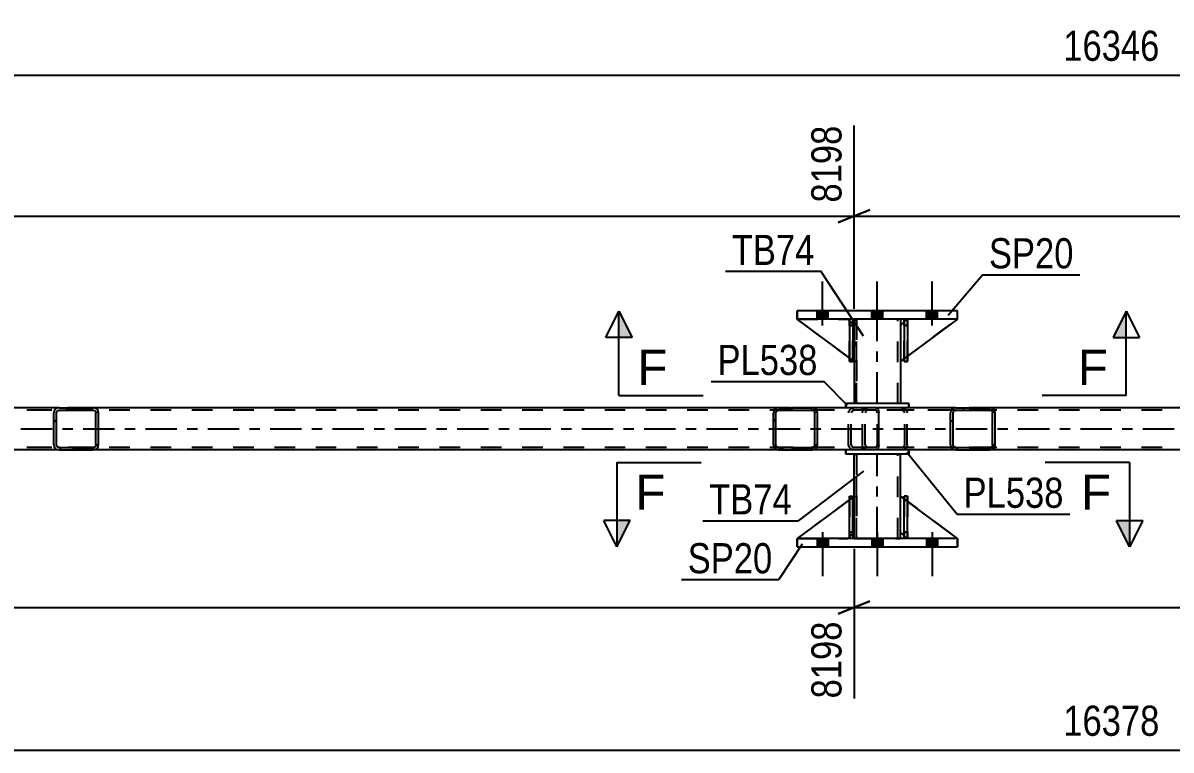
# Model space of a CAD drawing. Header units: millimetres. Extents: x 0 to 841, y 0 to 594.
# Drawn here: x 290.9 to 399.9, y 226.3 to 295.4 of the extents above; entities that cross this region are included whole.
import ezdxf

# ---------------------------------------------------------------- set-up
doc = ezdxf.new("R2010")
doc.units = ezdxf.units.MM
doc.linetypes.add('DXK_LINE_DOT2', pattern=[3.9198, 1.9599, -1.9599])
doc.linetypes.add('DXK_LINE_DOT3', pattern=[5.9187, 2.979, -0.9799, 0.9799, -0.9799])
doc.styles.add('Arial', font='ARIAL.TTF', dxfattribs={"height": 0.2})
doc.styles.add('Arial Narrow', font='ARIALN.TTF', dxfattribs={"height": 0.2})

# ---------------------------------------------------------------- blocks, each defined once
blk = doc.blocks.new('Part-318893565-2726 - 2723')
at = {"color": 7, "linetype": 'DXK_LINE_DOT2'}
for p, q in [((374.88, 250.45), (374.56, 250.45)), ((374.56, 247.05), (374.56, 250.45)), ((374.56, 250.45), (374.56, 246.45)), ((374.88, 250.45), (374.88, 247.05)), ((374.88, 246.45), (374.88, 250.45)), ((374.88, 247.05), (374.56, 247.05)), ((374.56, 246.45), (374.56, 247.05)), ((374.88, 246.45), (374.56, 246.45)), ((374.88, 247.05), (374.88, 246.45)), ((374.88, 246.45), (374.88, 246.45))]:
    blk.add_line(p, q, dxfattribs=at)
blk = doc.blocks.new('Part-318893565-2725 - 2723')
at = {"color": 7, "linetype": 'DXK_LINE_DOT2'}
for p, q in [((369.36, 250.45), (369.68, 250.45)), ((369.36, 247.05), (369.36, 250.45)), ((369.36, 250.45), (369.36, 246.45)), ((369.68, 250.45), (369.68, 247.05)), ((369.68, 246.45), (369.68, 250.36)), ((369.68, 247.05), (369.36, 247.05)), ((369.36, 246.45), (369.36, 247.05)), ((369.68, 246.45), (369.36, 246.45)), ((369.68, 247.05), (369.68, 246.45)), ((369.68, 246.45), (369.68, 246.45))]:
    blk.add_line(p, q, dxfattribs=at)
blk = doc.blocks.new('Part-318893565-2727 - 2723')
at = {"color": 2, "linetype": 'Continuous'}
for p, q in [((369.36, 246.45), (369.36, 250.45)), ((369.36, 250.45), (369.68, 250.45)), ((369.68, 246.45), (369.68, 250.45)), ((369.36, 246.45), (369.36, 246.45)), ((369.68, 246.45), (369.36, 246.45))]:
    blk.add_line(p, q, dxfattribs=at)
at = {"color": 7, "linetype": 'DXK_LINE_DOT2'}
for p, q in [((369.36, 250.45), (369.36, 247.05)), ((369.68, 247.05), (369.68, 250.45)), ((369.36, 247.05), (369.36, 246.45)), ((369.36, 247.05), (369.68, 247.05)), ((369.68, 246.45), (369.68, 247.05)), ((369.68, 246.45), (369.68, 246.45))]:
    blk.add_line(p, q, dxfattribs=at)
blk = doc.blocks.new('Part-318893565-2728 - 2723')
at = {"color": 2, "linetype": 'Continuous'}
for p, q in [((374.56, 246.45), (374.56, 250.45)), ((374.56, 250.45), (374.88, 250.45)), ((374.88, 246.45), (374.88, 250.45)), ((374.56, 246.45), (374.56, 246.45)), ((374.88, 246.45), (374.56, 246.45))]:
    blk.add_line(p, q, dxfattribs=at)
at = {"color": 7, "linetype": 'DXK_LINE_DOT2'}
for p, q in [((374.56, 250.45), (374.56, 247.05)), ((374.88, 247.05), (374.88, 250.45)), ((374.56, 247.05), (374.56, 246.45)), ((374.56, 247.05), (374.88, 247.05)), ((374.88, 246.45), (374.88, 247.05)), ((374.88, 246.45), (374.88, 246.45))]:
    blk.add_line(p, q, dxfattribs=at)
blk = doc.blocks.new('Part-318893565-2793 - 2723')
at = {"color": 2, "linetype": 'Continuous'}
for p, q in [((369.01, 254.45), (369.01, 254.85)), ((375.01, 254.45), (369.01, 254.45)), ((375.01, 254.85), (375.01, 254.45)), ((375.01, 254.45), (375.01, 254.45))]:
    blk.add_line(p, q, dxfattribs=at)
at = {"color": 7, "linetype": 'DXK_LINE_DOT2'}
for p, q in [((375.01, 254.85), (369.01, 254.85)), ((369.01, 254.85), (369.01, 254.45)), ((375.01, 254.45), (375.01, 254.85)), ((375.01, 254.85), (375.01, 254.85))]:
    blk.add_line(p, q, dxfattribs=at)
blk = doc.blocks.new('Part-318893565-2729 - 2723')
at = {"color": 7, "linetype": 'DXK_LINE_DOT2'}
for p, q in [((369.81, 250.45), (364.41, 246.45)), ((369.81, 247.05), (369.81, 250.45)), ((369.81, 250.45), (369.81, 247.05)), ((364.41, 246.45), (369.21, 246.45)), ((369.21, 246.45), (369.81, 247.05)), ((369.81, 247.05), (369.21, 246.45)), ((369.81, 247.05), (369.81, 247.05))]:
    blk.add_line(p, q, dxfattribs=at)
blk = doc.blocks.new('Part-318893565-2730 - 2723')
at = {"color": 2, "linetype": 'Continuous'}
for p, q in [((369.36, 250.12), (364.41, 246.45)), ((369.81, 250.45), (369.68, 250.36)), ((369.81, 247.05), (369.81, 250.45)), ((369.36, 246.6), (369.21, 246.45)), ((369.81, 247.05), (369.68, 246.92)), ((369.81, 247.05), (369.81, 247.05))]:
    blk.add_line(p, q, dxfattribs=at)
at = {"color": 7, "linetype": 'DXK_LINE_DOT2'}
for p, q in [((369.68, 250.36), (369.36, 250.12)), ((369.81, 247.05), (369.81, 250.45)), ((364.41, 246.45), (369.21, 246.45)), ((369.81, 247.05), (369.21, 246.45)), ((369.68, 246.92), (369.36, 246.6))]:
    blk.add_line(p, q, dxfattribs=at)
blk = doc.blocks.new('Part-318893565-2732 - 2723')
at = {"color": 7, "linetype": 'DXK_LINE_DOT2'}
for p, q in [((374.21, 247.05), (374.21, 250.45)), ((374.21, 250.45), (379.61, 246.45)), ((374.81, 246.45), (374.21, 247.05)), ((379.61, 246.45), (374.81, 246.45))]:
    blk.add_line(p, q, dxfattribs=at)
blk = doc.blocks.new('Part-318893565-2733 - 2723')
at = {"color": 2, "linetype": 'Continuous'}
for p, q in [((374.21, 247.05), (374.21, 250.45)), ((374.56, 250.19), (374.21, 250.45)), ((379.61, 246.45), (374.88, 249.95)), ((374.56, 246.7), (374.21, 247.05))]:
    blk.add_line(p, q, dxfattribs=at)
at = {"color": 7, "linetype": 'DXK_LINE_DOT2'}
for p, q in [((374.88, 249.95), (374.56, 250.19)), ((374.81, 246.45), (374.56, 246.7)), ((379.61, 246.45), (374.81, 246.45)), ((379.61, 246.45), (379.61, 246.45)), ((379.61, 246.45), (379.61, 246.45))]:
    blk.add_line(p, q, dxfattribs=at)
blk = doc.blocks.new('Part-318893565-2798 - 2723')
at = {"color": 2, "linetype": 'Continuous'}
for p, q in [((369.81, 250.45), (369.81, 254.45)), ((374.21, 250.45), (374.21, 254.45)), ((369.81, 246.45), (369.81, 247.05)), ((374.21, 246.45), (374.21, 247.05))]:
    blk.add_line(p, q, dxfattribs=at)
at = {"color": 7, "linetype": 'DXK_LINE_DOT2'}
for p, q in [((374.21, 254.45), (369.81, 254.45)), ((369.81, 246.45), (369.81, 254.45)), ((370.05, 246.45), (370.05, 254.45)), ((370.05, 254.45), (370.05, 246.45)), ((373.97, 246.45), (373.97, 254.45)), ((373.97, 246.45), (373.97, 254.45)), ((374.21, 246.45), (374.21, 254.45)), ((369.81, 247.05), (369.81, 250.45)), ((374.21, 247.05), (374.21, 250.45)), ((369.81, 246.45), (374.21, 246.45))]:
    blk.add_line(p, q, dxfattribs=at)
at = {"color": 7, "linetype": 'DXK_LINE_DOT3'}
blk.add_line((372.01, 246.45), (372.01, 254.45), dxfattribs=at)
blk = doc.blocks.new('Part-318893565-2803 - 2723')
at = {"color": 2, "linetype": 'Continuous'}
for p, q in [((379.61, 268.05), (364.41, 268.05)), ((364.41, 267.25), (364.41, 268.05)), ((379.61, 267.25), (364.41, 267.25)), ((379.61, 267.25), (379.61, 268.05))]:
    blk.add_line(p, q, dxfattribs=at)
at = {"color": 7, "linetype": 'DXK_LINE_DOT2'}
for p, q in [((364.41, 268.05), (364.41, 267.25)), ((379.61, 267.25), (379.61, 268.05))]:
    blk.add_line(p, q, dxfattribs=at)
blk = doc.blocks.new('Part-318893565-2808 - 2723')
at = {"color": 2, "linetype": 'Continuous'}
for p, q in [((364.41, 245.65), (364.41, 246.45)), ((379.61, 246.45), (364.41, 246.45)), ((379.61, 245.65), (379.61, 246.45)), ((364.41, 245.65), (379.61, 245.65))]:
    blk.add_line(p, q, dxfattribs=at)
at = {"color": 7, "linetype": 'DXK_LINE_DOT2'}
for p, q in [((364.41, 246.45), (364.41, 245.65)), ((379.61, 246.45), (379.61, 245.65))]:
    blk.add_line(p, q, dxfattribs=at)
blk = doc.blocks.new('Part-318893565-2754 - 2723')
at = {"color": 2, "linetype": 'Continuous'}
for p, q in [((369.68, 267.25), (369.36, 267.25)), ((369.36, 267.25), (369.36, 263.25)), ((369.68, 267.25), (369.68, 267.25)), ((369.68, 267.25), (369.68, 263.25)), ((369.68, 263.25), (369.36, 263.25))]:
    blk.add_line(p, q, dxfattribs=at)
at = {"color": 7, "linetype": 'DXK_LINE_DOT2'}
for p, q in [((369.36, 266.65), (369.36, 267.25)), ((369.68, 266.65), (369.68, 267.25)), ((369.68, 267.25), (369.68, 267.25)), ((369.68, 266.65), (369.36, 266.65)), ((369.36, 266.65), (369.36, 263.25)), ((369.68, 263.25), (369.68, 266.65))]:
    blk.add_line(p, q, dxfattribs=at)
blk = doc.blocks.new('Part-318893565-2755 - 2723')
at = {"color": 2, "linetype": 'Continuous'}
for p, q in [((374.88, 267.25), (374.56, 267.25)), ((374.56, 267.25), (374.56, 263.25)), ((374.88, 267.25), (374.88, 267.25)), ((374.88, 267.25), (374.88, 263.25)), ((374.88, 263.25), (374.56, 263.25))]:
    blk.add_line(p, q, dxfattribs=at)
at = {"color": 7, "linetype": 'DXK_LINE_DOT2'}
for p, q in [((374.56, 266.65), (374.56, 267.25)), ((374.88, 266.65), (374.88, 267.25)), ((374.88, 267.25), (374.88, 267.25)), ((374.88, 266.65), (374.56, 266.65)), ((374.56, 266.65), (374.56, 263.25)), ((374.88, 263.25), (374.88, 266.65))]:
    blk.add_line(p, q, dxfattribs=at)
blk = doc.blocks.new('Part-318893565-2756 - 2723')
at = {"color": 7, "linetype": 'DXK_LINE_DOT2'}
for p, q in [((369.81, 263.25), (364.41, 267.25)), ((364.41, 267.25), (369.21, 267.25)), ((369.21, 267.25), (369.81, 266.65)), ((369.81, 266.65), (369.21, 267.25)), ((369.81, 266.65), (369.81, 263.25)), ((369.81, 266.65), (369.81, 266.65)), ((369.81, 266.65), (369.81, 263.25))]:
    blk.add_line(p, q, dxfattribs=at)
blk = doc.blocks.new('Part-318893565-2757 - 2723')
at = {"color": 2, "linetype": 'Continuous'}
for p, q in [((369.36, 263.58), (364.41, 267.25)), ((369.36, 267.1), (369.21, 267.25)), ((369.81, 266.65), (369.68, 266.78)), ((369.81, 266.65), (369.81, 266.65)), ((369.81, 263.25), (369.81, 266.65)), ((369.68, 263.34), (369.81, 263.25)), ((369.81, 263.25), (369.81, 263.25))]:
    blk.add_line(p, q, dxfattribs=at)
at = {"color": 7, "linetype": 'DXK_LINE_DOT2'}
for p, q in [((369.21, 267.25), (364.41, 267.25)), ((369.21, 267.25), (369.81, 266.65)), ((369.68, 266.78), (369.36, 267.1)), ((369.81, 266.65), (369.81, 263.25)), ((369.68, 263.34), (369.36, 263.58))]:
    blk.add_line(p, q, dxfattribs=at)
blk = doc.blocks.new('Part-318893565-2758 - 2723')
at = {"color": 7, "linetype": 'DXK_LINE_DOT2'}
for p, q in [((374.81, 267.25), (374.21, 266.65)), ((374.21, 263.25), (379.61, 267.25)), ((379.61, 267.25), (374.81, 267.25)), ((374.21, 266.65), (374.21, 263.25))]:
    blk.add_line(p, q, dxfattribs=at)
blk = doc.blocks.new('Part-318893565-2759 - 2723')
at = {"color": 7, "linetype": 'DXK_LINE_DOT2'}
for p, q in [((374.81, 267.25), (374.56, 267)), ((379.61, 267.25), (374.81, 267.25)), ((374.88, 263.75), (374.56, 263.51))]:
    blk.add_line(p, q, dxfattribs=at)
at = {"color": 2, "linetype": 'Continuous'}
for p, q in [((379.61, 267.25), (374.88, 263.75)), ((374.56, 267), (374.21, 266.65)), ((374.21, 266.65), (374.21, 263.25)), ((374.56, 263.51), (374.21, 263.25))]:
    blk.add_line(p, q, dxfattribs=at)
blk = doc.blocks.new('Part-318893565-2778 - 2723')
at = {"linetype": 'Continuous'}
h = blk.add_hatch(dxfattribs=at)
h.set_pattern_fill('', scale=0.7, style=0, pattern_type=0)
h.set_pattern_definition([(45, (366.2912, 258.553), (-1.57154, 1.57154), [])])
h.paths.add_polyline_path([(366.33, 258.37), (366.29, 258.55), (366.18, 258.71), (366.02, 258.81), (365.83, 258.85), (362.64, 258.85), (362.45, 258.81), (362.29, 258.71), (362.18, 258.55), (362.14, 258.37), (362.14, 255.33), (362.18, 255.15), (362.29, 254.99), (362.45, 254.89), (362.64, 254.85), (365.83, 254.85), (366.02, 254.89), (366.18, 254.99), (366.29, 255.15), (366.33, 255.33)])
h.paths.add_polyline_path([(366.06, 255.24), (366, 255.16), (365.92, 255.11), (365.83, 255.09), (362.64, 255.09), (362.55, 255.11), (362.46, 255.16), (362.41, 255.24), (362.39, 255.33), (362.39, 258.37), (362.41, 258.46), (362.46, 258.54), (362.55, 258.59), (362.64, 258.61), (365.83, 258.61), (365.92, 258.59), (366, 258.54), (366.06, 258.46), (366.08, 258.37), (366.08, 255.33)])
at = {"color": 2, "linetype": 'Continuous'}
for p, q in [((362.18, 258.55), (362.14, 258.37)), ((362.14, 255.33), (362.14, 258.37)), ((362.39, 258.37), (362.41, 258.46)), ((362.39, 255.33), (362.39, 258.37)), ((362.41, 258.46), (362.46, 258.54)), ((362.64, 258.85), (362.45, 258.81)), ((362.46, 258.54), (362.55, 258.59)), ((362.55, 258.59), (362.64, 258.61)), ((362.64, 258.85), (365.83, 258.85)), ((362.64, 258.61), (365.83, 258.61)), ((371.88, 258.85), (365.83, 258.85)), ((366.02, 258.81), (365.83, 258.85)), ((365.83, 258.61), (365.92, 258.59)), ((365.92, 258.59), (366, 258.54)), ((366, 258.54), (366.06, 258.46)), ((366.06, 258.46), (366.08, 258.37)), ((366.08, 255.33), (366.08, 258.37)), ((366.33, 258.37), (366.29, 258.55)), ((366.33, 255.33), (366.33, 258.37)), ((371.88, 258.85), (371.99, 258.81)), ((371.99, 258.81), (372.08, 258.71)), ((372.08, 258.71), (372.13, 258.55)), ((372.13, 258.55), (372.15, 258.37)), ((372.15, 255.33), (372.15, 258.37)), ((362.14, 255.33), (362.18, 255.15)), ((362.41, 255.24), (362.39, 255.33)), ((362.46, 255.16), (362.41, 255.24)), ((362.55, 255.11), (362.46, 255.16)), ((362.64, 255.09), (362.55, 255.11)), ((362.64, 255.09), (365.83, 255.09)), ((365.92, 255.11), (365.83, 255.09)), ((366, 255.16), (365.92, 255.11)), ((366.06, 255.24), (366, 255.16)), ((366.08, 255.33), (366.06, 255.24)), ((366.29, 255.15), (366.33, 255.33)), ((372.13, 255.15), (372.08, 254.99)), ((372.15, 255.33), (372.13, 255.15)), ((362.45, 254.89), (362.64, 254.85)), ((362.64, 254.85), (365.83, 254.85)), ((365.83, 254.85), (366.02, 254.89)), ((371.88, 254.85), (365.83, 254.85)), ((371.99, 254.89), (371.88, 254.85)), ((372.08, 254.99), (371.99, 254.89))]:
    blk.add_line(p, q, dxfattribs=at)
at = {"color": 7, "linetype": 'DXK_LINE_DOT2'}
for p, q in [((365.83, 258.85), (362.64, 258.85)), ((371.88, 258.61), (362.64, 258.61)), ((369.29, 258.37), (369.33, 258.55)), ((369.29, 255.33), (369.29, 258.37)), ((369.56, 258.46), (369.54, 258.37)), ((369.54, 255.33), (369.54, 258.37)), ((369.61, 258.54), (369.56, 258.46)), ((369.6, 258.81), (369.79, 258.85)), ((369.61, 258.54), (369.64, 258.55)), ((369.64, 258.55), (369.7, 258.59)), ((369.7, 258.59), (369.79, 258.61)), ((370.61, 258.61), (370.61, 258.85)), ((371.94, 258.59), (371.88, 258.61)), ((371.98, 258.54), (371.94, 258.59)), ((372.01, 258.46), (371.98, 258.54)), ((372.02, 258.37), (372.01, 258.46)), ((372.02, 255.33), (372.02, 258.37)), ((371.88, 255.09), (362.64, 255.09)), ((369.33, 255.15), (369.29, 255.33)), ((369.54, 255.33), (369.56, 255.24)), ((369.56, 255.24), (369.61, 255.16)), ((369.61, 255.16), (369.64, 255.15)), ((369.64, 255.15), (369.7, 255.11)), ((369.7, 255.11), (369.79, 255.09)), ((370.61, 254.85), (370.61, 255.09)), ((371.88, 255.09), (371.94, 255.11)), ((371.94, 255.11), (371.98, 255.16)), ((371.98, 255.16), (372.01, 255.24)), ((372.01, 255.24), (372.02, 255.33)), ((365.83, 254.85), (362.64, 254.85)), ((369.79, 254.85), (369.6, 254.89))]:
    blk.add_line(p, q, dxfattribs=at)
at = {"color": 2, "linetype": 'Continuous'}
for centre, start, end in [((362.63, 258.35), 111.1941, 156.1506), ((365.84, 258.35), 23.8494, 68.8059), ((362.63, 255.34), 203.8494, 248.8059), ((365.84, 255.34), 291.1941, 336.1506)]:
    blk.add_arc(centre, 0.492, start, end, dxfattribs=at)
at = {"color": 7, "linetype": 'DXK_LINE_DOT2'}
for centre, start, end in [((369.78, 258.35), 111.1941, 156.1506), ((369.78, 255.34), 203.8494, 248.8059)]:
    blk.add_arc(centre, 0.492, start, end, dxfattribs=at)
blk = doc.blocks.new('Part-318893565-2809 - 2723')
at = {"color": 7, "linetype": 'DXK_LINE_DOT2'}
for p, q in [((369.36, 266.65), (369.36, 267.25)), ((369.36, 267.25), (369.36, 267.25)), ((369.36, 267.25), (369.36, 263.25)), ((369.68, 267.25), (369.36, 267.25)), ((369.68, 266.65), (369.68, 267.25)), ((369.68, 263.25), (369.68, 267.25)), ((369.36, 263.25), (369.36, 266.65)), ((369.36, 266.65), (369.68, 266.65)), ((369.68, 266.65), (369.68, 263.25)), ((369.36, 263.25), (369.68, 263.25))]:
    blk.add_line(p, q, dxfattribs=at)
blk = doc.blocks.new('Part-318893565-2810 - 2723')
at = {"color": 7, "linetype": 'DXK_LINE_DOT2'}
for p, q in [((374.56, 266.65), (374.56, 267.25)), ((374.56, 267.25), (374.56, 267.25)), ((374.56, 267.25), (374.56, 263.25)), ((374.88, 267.25), (374.56, 267.25)), ((374.88, 266.65), (374.88, 267.25)), ((374.88, 263.25), (374.88, 267.25)), ((374.56, 263.25), (374.56, 266.65)), ((374.56, 266.65), (374.88, 266.65)), ((374.88, 266.65), (374.88, 263.25)), ((374.56, 263.25), (374.88, 263.25))]:
    blk.add_line(p, q, dxfattribs=at)
blk = doc.blocks.new('Bolt-318893565-2940 - 2723')
at = {"linetype": 'Continuous'}
for points in [[(366.29, 267.25), (367.33, 267.25), (367.33, 268.05), (366.29, 268.05)], [(366.29, 267.25), (367.33, 267.25), (367.33, 268.05), (366.29, 268.05)], [(366.29, 267.25), (367.33, 267.25), (367.33, 268.05), (366.29, 268.05)], [(371.49, 267.25), (372.53, 267.25), (372.53, 268.05), (371.49, 268.05)], [(371.49, 267.25), (372.53, 267.25), (372.53, 268.05), (371.49, 268.05)], [(376.69, 267.25), (377.73, 267.25), (377.73, 268.05), (376.69, 268.05)], [(376.69, 267.25), (377.73, 267.25), (377.73, 268.05), (376.69, 268.05)], [(376.69, 267.25), (377.73, 267.25), (377.73, 268.05), (376.69, 268.05)]]:
    blk.add_hatch(color=1, dxfattribs=at).paths.add_polyline_path(points)
at = {"color": 1, "linetype": 'Continuous'}
for p, q in [((366.81, 266.65), (366.81, 270.85)), ((366.81, 266.65), (366.81, 270.85)), ((366.81, 266.65), (366.81, 270.85)), ((372.01, 266.65), (372.01, 270.85)), ((372.01, 266.65), (372.01, 270.85)), ((377.21, 266.65), (377.21, 270.85)), ((377.21, 266.65), (377.21, 270.85)), ((377.21, 266.65), (377.21, 270.85)), ((366.29, 267.25), (366.29, 268.05)), ((366.29, 267.25), (366.29, 268.05)), ((366.29, 267.25), (366.29, 268.05)), ((367.33, 267.25), (367.33, 268.05)), ((367.33, 267.25), (367.33, 268.05)), ((367.33, 267.25), (367.33, 268.05)), ((371.49, 267.25), (371.49, 268.05)), ((371.49, 267.25), (371.49, 268.05)), ((372.53, 267.25), (372.53, 268.05)), ((372.53, 267.25), (372.53, 268.05)), ((376.69, 267.25), (376.69, 268.05)), ((376.69, 267.25), (376.69, 268.05)), ((376.69, 267.25), (376.69, 268.05)), ((377.73, 267.25), (377.73, 268.05)), ((377.73, 267.25), (377.73, 268.05)), ((377.73, 267.25), (377.73, 268.05))]:
    blk.add_line(p, q, dxfattribs=at)
blk = doc.blocks.new('Part-318893565-2816 - 2723')
at = {"color": 2, "linetype": 'Continuous'}
for p, q in [((369.81, 267.25), (369.81, 266.65)), ((374.21, 267.25), (374.21, 266.65)), ((369.81, 263.25), (369.81, 259.25)), ((374.21, 263.25), (374.21, 259.25))]:
    blk.add_line(p, q, dxfattribs=at)
at = {"color": 7, "linetype": 'DXK_LINE_DOT2'}
for p, q in [((374.21, 267.25), (369.81, 267.25)), ((369.81, 267.25), (369.81, 259.25)), ((370.05, 259.25), (370.05, 267.25)), ((370.05, 267.25), (370.05, 259.25)), ((373.97, 259.25), (373.97, 267.25)), ((373.97, 259.25), (373.97, 267.25)), ((374.21, 267.25), (374.21, 259.25)), ((369.81, 266.65), (369.81, 263.25)), ((374.21, 266.65), (374.21, 263.25)), ((374.21, 259.25), (369.81, 259.25))]:
    blk.add_line(p, q, dxfattribs=at)
at = {"color": 7, "linetype": 'DXK_LINE_DOT3'}
blk.add_line((372.01, 259.25), (372.01, 267.25), dxfattribs=at)
blk = doc.blocks.new('Part-318893565-2828 - 2723')
at = {"linetype": 'Continuous'}
h = blk.add_hatch(dxfattribs=at)
h.set_pattern_fill('', scale=0.7, style=0, pattern_type=0)
h.set_pattern_definition([(45, (298.0408, 258.553), (-1.57154, 1.57154), [])])
h.paths.add_polyline_path([(298.08, 258.37), (298.04, 258.55), (297.93, 258.71), (297.76, 258.81), (297.57, 258.85), (294.33, 258.85), (294.14, 258.81), (293.97, 258.71), (293.86, 258.55), (293.82, 258.37), (293.82, 255.33), (293.86, 255.15), (293.97, 254.99), (294.14, 254.89), (294.33, 254.85), (297.57, 254.85), (297.76, 254.89), (297.93, 254.99), (298.04, 255.15), (298.08, 255.33)])
h.paths.add_polyline_path([(297.8, 255.24), (297.75, 255.16), (297.67, 255.11), (297.57, 255.09), (294.33, 255.09), (294.24, 255.11), (294.15, 255.16), (294.1, 255.24), (294.08, 255.33), (294.08, 258.37), (294.1, 258.46), (294.15, 258.54), (294.24, 258.59), (294.33, 258.61), (297.57, 258.61), (297.67, 258.59), (297.75, 258.54), (297.8, 258.46), (297.82, 258.37), (297.82, 255.33)])
at = {"color": 7, "linetype": 'DXK_LINE_DOT2'}
for p, q in [((285.47, 258.37), (285.51, 258.55)), ((285.47, 255.33), (285.47, 258.37)), ((285.75, 258.46), (285.73, 258.37)), ((285.73, 255.33), (285.73, 258.37)), ((285.8, 258.54), (285.75, 258.46)), ((285.79, 258.81), (285.98, 258.85)), ((285.89, 258.59), (285.8, 258.54)), ((285.98, 258.61), (285.89, 258.59)), ((286.75, 258.85), (285.98, 258.85)), ((297.57, 258.61), (285.98, 258.61)), ((289.22, 258.85), (289.42, 258.81)), ((289.32, 258.59), (289.22, 258.61)), ((289.4, 258.54), (289.32, 258.59)), ((289.46, 258.46), (289.4, 258.54)), ((289.47, 258.37), (289.46, 258.46)), ((289.47, 255.33), (289.47, 258.37)), ((289.69, 258.55), (289.73, 258.37)), ((289.73, 255.33), (289.73, 258.37)), ((297.57, 258.85), (294.33, 258.85)), ((285.51, 255.15), (285.47, 255.33)), ((285.73, 255.33), (285.75, 255.24)), ((285.75, 255.24), (285.8, 255.16)), ((285.8, 255.16), (285.89, 255.11)), ((285.89, 255.11), (285.98, 255.09)), ((297.57, 255.09), (285.98, 255.09)), ((289.22, 255.09), (289.32, 255.11)), ((289.32, 255.11), (289.4, 255.16)), ((289.4, 255.16), (289.46, 255.24)), ((289.46, 255.24), (289.47, 255.33)), ((289.73, 255.33), (289.69, 255.15)), ((285.98, 254.85), (285.79, 254.89)), ((286.75, 254.85), (285.98, 254.85)), ((289.42, 254.89), (289.22, 254.85)), ((294.33, 254.85), (297.57, 254.85))]:
    blk.add_line(p, q, dxfattribs=at)
at = {"color": 2, "linetype": 'Continuous'}
for p, q in [((294.33, 258.85), (286.75, 258.85)), ((293.86, 258.55), (293.82, 258.37)), ((293.82, 255.33), (293.82, 258.37)), ((294.08, 258.37), (294.1, 258.46)), ((294.08, 255.33), (294.08, 258.37)), ((294.1, 258.46), (294.15, 258.54)), ((294.33, 258.85), (294.14, 258.81)), ((294.15, 258.54), (294.24, 258.59)), ((294.24, 258.59), (294.33, 258.61)), ((294.33, 258.85), (297.57, 258.85)), ((294.33, 258.61), (297.57, 258.61)), ((297.76, 258.81), (297.57, 258.85)), ((297.57, 258.61), (297.67, 258.59)), ((297.67, 258.59), (297.75, 258.54)), ((297.75, 258.54), (297.8, 258.46)), ((297.8, 258.46), (297.82, 258.37)), ((297.82, 255.33), (297.82, 258.37)), ((298.08, 258.37), (298.04, 258.55)), ((298.08, 255.33), (298.08, 258.37)), ((293.82, 255.33), (293.86, 255.15)), ((294.1, 255.24), (294.08, 255.33)), ((294.15, 255.16), (294.1, 255.24)), ((294.24, 255.11), (294.15, 255.16)), ((294.33, 255.09), (294.24, 255.11)), ((294.33, 255.09), (297.57, 255.09)), ((297.67, 255.11), (297.57, 255.09)), ((297.75, 255.16), (297.67, 255.11)), ((297.8, 255.24), (297.75, 255.16)), ((297.82, 255.33), (297.8, 255.24)), ((298.04, 255.15), (298.08, 255.33)), ((294.33, 254.85), (286.75, 254.85)), ((294.14, 254.89), (294.33, 254.85)), ((294.33, 254.85), (297.57, 254.85)), ((297.57, 254.85), (297.76, 254.89))]:
    blk.add_line(p, q, dxfattribs=at)
at = {"color": 7, "linetype": 'DXK_LINE_DOT2'}
for centre, start, end in [((285.96, 258.35), 110.7583, 155.68), ((289.24, 258.35), 24.32, 69.2417), ((285.96, 255.35), 204.32, 249.2417), ((289.24, 255.35), 290.7583, 335.68)]:
    blk.add_arc(centre, 0.496, start, end, dxfattribs=at)
at = {"color": 2, "linetype": 'Continuous'}
for centre, start, end in [((294.31, 258.35), 110.7583, 155.68), ((297.59, 258.35), 24.32, 69.2417), ((294.31, 255.35), 204.32, 249.2417), ((297.59, 255.35), 290.7583, 335.68)]:
    blk.add_arc(centre, 0.496, start, end, dxfattribs=at)
blk = doc.blocks.new('Part-318893565-2844 - 2723')
at = {"color": 2, "linetype": 'Continuous'}
for p, q in [((375.01, 259.25), (369.01, 259.25)), ((369.01, 258.85), (369.01, 259.25)), ((375.01, 259.25), (375.01, 258.85)), ((375.01, 259.25), (375.01, 259.25))]:
    blk.add_line(p, q, dxfattribs=at)
at = {"color": 7, "linetype": 'DXK_LINE_DOT2'}
for p, q in [((369.01, 259.25), (369.01, 258.85)), ((375.01, 258.85), (369.01, 258.85)), ((375.01, 258.85), (375.01, 259.25)), ((375.01, 258.85), (375.01, 258.85))]:
    blk.add_line(p, q, dxfattribs=at)
blk = doc.blocks.new('Part-318893565-2893 - 2723')
at = {"color": 7, "linetype": 'DXK_LINE_DOT2'}
for p, q in [((681.27, 258.61), (107.21, 258.61)), ((638.11, 258.85), (192.37, 258.85)), ((297.57, 258.85), (277.51, 258.85)), ((382.7, 258.85), (362.64, 258.85)), ((681.27, 255.09), (107.21, 255.09)), ((297.57, 254.85), (277.51, 254.85)), ((382.7, 254.85), (362.64, 254.85))]:
    blk.add_line(p, q, dxfattribs=at)
at = {"color": 2, "linetype": 'Continuous'}
for p, q in [((362.64, 258.85), (297.57, 258.85)), ((447.78, 258.85), (382.7, 258.85)), ((362.64, 254.85), (297.57, 254.85)), ((447.78, 254.85), (382.7, 254.85))]:
    blk.add_line(p, q, dxfattribs=at)
at = {"color": 7, "linetype": 'DXK_LINE_DOT3'}
blk.add_line((107.21, 256.85), (681.27, 256.85), dxfattribs=at)
blk = doc.blocks.new('Part-318893565-2894 - 2723')
at = {"linetype": 'Continuous'}
h = blk.add_hatch(dxfattribs=at)
h.set_pattern_fill('', scale=0.7, style=0, pattern_type=0)
h.set_pattern_definition([(45, (383.175, 258.553), (-1.57154, 1.57154), [])])
h.paths.add_polyline_path([(383.21, 258.37), (383.18, 258.55), (383.06, 258.71), (382.9, 258.81), (382.7, 258.85), (379.47, 258.85), (379.27, 258.81), (379.11, 258.71), (379, 258.55), (378.96, 258.37), (378.96, 255.33), (379, 255.15), (379.11, 254.99), (379.27, 254.89), (379.47, 254.85), (382.7, 254.85), (382.9, 254.89), (383.06, 254.99), (383.18, 255.15), (383.21, 255.33)])
h.paths.add_polyline_path([(382.94, 255.24), (382.88, 255.16), (382.8, 255.11), (382.7, 255.09), (379.47, 255.09), (379.37, 255.11), (379.29, 255.16), (379.23, 255.24), (379.21, 255.33), (379.21, 258.37), (379.23, 258.46), (379.29, 258.54), (379.37, 258.59), (379.47, 258.61), (382.7, 258.61), (382.8, 258.59), (382.88, 258.54), (382.94, 258.46), (382.96, 258.37), (382.96, 255.33)])
at = {"color": 7, "linetype": 'DXK_LINE_DOT2'}
for p, q in [((370.61, 258.37), (370.65, 258.55)), ((370.61, 255.33), (370.61, 258.37)), ((370.88, 258.46), (370.86, 258.37)), ((370.86, 255.33), (370.86, 258.37)), ((370.94, 258.54), (370.88, 258.46)), ((370.92, 258.81), (371.12, 258.85)), ((371.02, 258.59), (370.94, 258.54)), ((371.12, 258.61), (371.02, 258.59)), ((371.88, 258.85), (371.12, 258.85)), ((382.7, 258.61), (371.12, 258.61)), ((374.35, 258.85), (374.55, 258.81)), ((374.45, 258.59), (374.35, 258.61)), ((374.53, 258.54), (374.45, 258.59)), ((374.59, 258.46), (374.53, 258.54)), ((374.61, 258.37), (374.59, 258.46)), ((374.61, 255.33), (374.61, 258.37)), ((374.83, 258.55), (374.86, 258.37)), ((374.86, 255.33), (374.86, 258.37)), ((382.7, 258.85), (379.47, 258.85)), ((370.65, 255.15), (370.61, 255.33)), ((370.86, 255.33), (370.88, 255.24)), ((370.88, 255.24), (370.94, 255.16)), ((370.94, 255.16), (371.02, 255.11)), ((371.02, 255.11), (371.12, 255.09)), ((382.7, 255.09), (371.12, 255.09)), ((374.35, 255.09), (374.45, 255.11)), ((374.45, 255.11), (374.53, 255.16)), ((374.53, 255.16), (374.59, 255.24)), ((374.59, 255.24), (374.61, 255.33)), ((374.86, 255.33), (374.83, 255.15)), ((371.12, 254.85), (370.92, 254.89)), ((371.88, 254.85), (371.12, 254.85)), ((374.55, 254.89), (374.35, 254.85)), ((379.47, 254.85), (382.7, 254.85))]:
    blk.add_line(p, q, dxfattribs=at)
at = {"color": 2, "linetype": 'Continuous'}
for p, q in [((379.47, 258.85), (371.88, 258.85)), ((379, 258.55), (378.96, 258.37)), ((378.96, 255.33), (378.96, 258.37)), ((379.21, 258.37), (379.23, 258.46)), ((379.21, 255.33), (379.21, 258.37)), ((379.23, 258.46), (379.29, 258.54)), ((379.47, 258.85), (379.27, 258.81)), ((379.29, 258.54), (379.37, 258.59)), ((379.37, 258.59), (379.47, 258.61)), ((379.47, 258.85), (382.7, 258.85)), ((379.47, 258.61), (382.7, 258.61)), ((382.9, 258.81), (382.7, 258.85)), ((382.7, 258.61), (382.8, 258.59)), ((382.8, 258.59), (382.88, 258.54)), ((382.88, 258.54), (382.94, 258.46)), ((382.94, 258.46), (382.96, 258.37)), ((382.96, 255.33), (382.96, 258.37)), ((383.21, 258.37), (383.18, 258.55)), ((383.21, 255.33), (383.21, 258.37)), ((378.96, 255.33), (379, 255.15)), ((379.23, 255.24), (379.21, 255.33)), ((379.29, 255.16), (379.23, 255.24)), ((379.37, 255.11), (379.29, 255.16)), ((379.47, 255.09), (379.37, 255.11)), ((379.47, 255.09), (382.7, 255.09)), ((382.8, 255.11), (382.7, 255.09)), ((382.88, 255.16), (382.8, 255.11)), ((382.94, 255.24), (382.88, 255.16)), ((382.96, 255.33), (382.94, 255.24)), ((383.18, 255.15), (383.21, 255.33)), ((379.47, 254.85), (371.88, 254.85)), ((379.27, 254.89), (379.47, 254.85)), ((379.47, 254.85), (382.7, 254.85)), ((382.7, 254.85), (382.9, 254.89))]:
    blk.add_line(p, q, dxfattribs=at)
at = {"color": 7, "linetype": 'DXK_LINE_DOT2'}
for centre, start, end in [((371.1, 258.35), 110.7583, 155.68), ((374.37, 258.35), 24.32, 69.2417), ((371.1, 255.35), 204.32, 249.2417), ((374.37, 255.35), 290.7583, 335.68)]:
    blk.add_arc(centre, 0.496, start, end, dxfattribs=at)
at = {"color": 2, "linetype": 'Continuous'}
for centre, start, end in [((379.45, 258.35), 110.7583, 155.68), ((382.72, 258.35), 24.32, 69.2417), ((379.45, 255.35), 204.32, 249.2417), ((382.72, 255.35), 290.7583, 335.68)]:
    blk.add_arc(centre, 0.496, start, end, dxfattribs=at)
blk = doc.blocks.new('Bolt-318893565-2939 - 2723')
at = {"linetype": 'Continuous'}
for points in [[(367.33, 246.45), (366.29, 246.45), (366.29, 245.65), (367.33, 245.65)], [(367.33, 246.45), (366.29, 246.45), (366.29, 245.65), (367.33, 245.65)], [(367.33, 246.45), (366.29, 246.45), (366.29, 245.65), (367.33, 245.65)], [(372.53, 246.45), (371.49, 246.45), (371.49, 245.65), (372.53, 245.65)], [(372.53, 246.45), (371.49, 246.45), (371.49, 245.65), (372.53, 245.65)], [(377.73, 246.45), (376.69, 246.45), (376.69, 245.65), (377.73, 245.65)], [(377.73, 246.45), (376.69, 246.45), (376.69, 245.65), (377.73, 245.65)], [(377.73, 246.45), (376.69, 246.45), (376.69, 245.65), (377.73, 245.65)]]:
    blk.add_hatch(color=1, dxfattribs=at).paths.add_polyline_path(points)
at = {"color": 1, "linetype": 'Continuous'}
for p, q in [((366.29, 246.45), (366.29, 245.65)), ((366.29, 246.45), (366.29, 245.65)), ((366.29, 246.45), (366.29, 245.65)), ((366.81, 247.05), (366.81, 242.85)), ((366.81, 247.05), (366.81, 242.85)), ((366.81, 247.05), (366.81, 242.85)), ((367.33, 246.45), (367.33, 245.65)), ((367.33, 246.45), (367.33, 245.65)), ((367.33, 246.45), (367.33, 245.65)), ((371.49, 246.45), (371.49, 245.65)), ((371.49, 246.45), (371.49, 245.65)), ((372.01, 247.05), (372.01, 242.85)), ((372.01, 247.05), (372.01, 242.85)), ((372.53, 246.45), (372.53, 245.65)), ((372.53, 246.45), (372.53, 245.65)), ((376.69, 246.45), (376.69, 245.65)), ((376.69, 246.45), (376.69, 245.65)), ((376.69, 246.45), (376.69, 245.65)), ((377.21, 247.05), (377.21, 242.85)), ((377.21, 247.05), (377.21, 242.85)), ((377.21, 247.05), (377.21, 242.85)), ((377.73, 246.45), (377.73, 245.65)), ((377.73, 246.45), (377.73, 245.65)), ((377.73, 246.45), (377.73, 245.65))]:
    blk.add_line(p, q, dxfattribs=at)
blk = doc.blocks.new('StraightDimension-318893565-3024 - 2723')
at = {"color": 7, "linetype": 'Continuous'}
blk.add_line((98.59, 290.45), (689.89, 290.45), dxfattribs=at)
at = {"color": 0}
blk.add_wipeout([(399.41, 291.2), (399.41, 295.4), (389.07, 295.4), (389.07, 291.2)], dxfattribs=at)
at = {"color": 3, "style": 'Arial Narrow'}
blk.add_text('16346', height=2.863, dxfattribs=at).set_placement((389.67, 291.8))
blk = doc.blocks.new('StraightDimension-318893565-3045 - 2723')
at = {"color": 7, "linetype": 'Continuous'}
for p, q in [((369.81, 245.45), (369.81, 231.25)), ((199.54, 239.87), (369.81, 239.87)), ((368.31, 239.27), (371.31, 240.47))]:
    blk.add_line(p, q, dxfattribs=at)
at = {"color": 0, "linetype": 'Continuous'}
blk.add_wipeout([(369.21, 239.17), (365.01, 239.17), (365.01, 230.65), (369.21, 230.65)], dxfattribs=at)
at = {"color": 3, "linetype": 'Continuous', "style": 'Arial Narrow'}
blk.add_text('8198', height=2.863, rotation=90.0002, dxfattribs=at).set_placement((368.61, 231.25))
blk = doc.blocks.new('StraightDimension-318893565-3051 - 2723')
at = {"color": 7, "linetype": 'Continuous'}
for p, q in [((369.81, 245.45), (369.81, 231.25)), ((371.31, 240.47), (368.31, 239.27)), ((369.81, 239.87), (540.08, 239.87))]:
    blk.add_line(p, q, dxfattribs=at)
blk = doc.blocks.new('StraightDimension-318893565-3147 - 2723')
at = {"color": 7, "linetype": 'Continuous'}
for p, q in [((369.81, 268.25), (369.81, 285.66)), ((199.54, 277.04), (369.81, 277.04)), ((368.31, 276.44), (371.31, 277.64))]:
    blk.add_line(p, q, dxfattribs=at)
at = {"color": 0, "linetype": 'Continuous'}
blk.add_wipeout([(369.21, 286.26), (365.01, 286.26), (365.01, 277.74), (369.21, 277.74)], dxfattribs=at)
at = {"color": 3, "linetype": 'Continuous', "style": 'Arial Narrow'}
blk.add_text('8198', height=2.863, rotation=90.0002, dxfattribs=at).set_placement((368.61, 278.34))
blk = doc.blocks.new('StraightDimension-318893565-3153 - 2723')
at = {"color": 7, "linetype": 'Continuous'}
for p, q in [((369.81, 268.25), (369.81, 285.66)), ((371.31, 277.64), (368.31, 276.44)), ((369.81, 277.04), (540.08, 277.04))]:
    blk.add_line(p, q, dxfattribs=at)
blk = doc.blocks.new('StraightDimension-318893565-3170 - 2723')
at = {"color": 7, "linetype": 'Continuous'}
blk.add_line((97.95, 226.35), (690.53, 226.35), dxfattribs=at)
at = {"color": 0}
blk.add_wipeout([(399.41, 227.1), (399.41, 231.3), (389.07, 231.3), (389.07, 227.1)], dxfattribs=at)
at = {"color": 3, "style": 'Arial Narrow'}
blk.add_text('16378', height=2.863, dxfattribs=at).set_placement((389.67, 227.7))
blk = doc.blocks.new('Mark-318893565-2789 - 2723')
at = {"color": 30, "linetype": 'Continuous'}
for p, q in [((374.81, 254.64), (379.6, 248.75)), ((379.6, 248.75), (390.3, 248.75))]:
    blk.add_line(p, q, dxfattribs=at)
at = {"color": 0}
blk.add_wipeout([(389.7, 249.35), (389.7, 252.35), (380.2, 252.35), (380.2, 249.35)], dxfattribs=at)
blk.add_wipeout([(389.7, 249.35), (389.7, 252.35), (380.2, 252.35), (380.2, 249.35)], dxfattribs=at)
at = {"color": 3, "style": 'Arial Narrow'}
blk.add_text('PL538', height=2.863, dxfattribs=at).set_placement((380.2, 249.35))
blk = doc.blocks.new('Mark-318893565-2794 - 2723')
at = {"color": 30, "linetype": 'Continuous'}
for p in [(370.7, 252.84), (355.45, 248.12)]:
    blk.add_line(p, (364.51, 248.12), dxfattribs=at)
at = {"color": 0}
blk.add_wipeout([(363.91, 248.72), (363.91, 251.72), (356.05, 251.72), (356.05, 248.72)], dxfattribs=at)
blk.add_wipeout([(363.91, 248.72), (363.91, 251.72), (356.05, 251.72), (356.05, 248.72)], dxfattribs=at)
at = {"color": 3, "style": 'Arial Narrow'}
blk.add_text('TB74', height=2.863, dxfattribs=at).set_placement((356.05, 248.72))
blk = doc.blocks.new('Mark-318893565-2812 - 2723')
at = {"color": 30, "linetype": 'Continuous'}
for p in [(357.59, 271.81), (370.7, 265.64)]:
    blk.add_line(p, (366.65, 271.81), dxfattribs=at)
at = {"color": 0}
blk.add_wipeout([(366.05, 272.41), (366.05, 275.41), (358.19, 275.41), (358.19, 272.41)], dxfattribs=at)
blk.add_wipeout([(366.05, 272.41), (366.05, 275.41), (358.19, 275.41), (358.19, 272.41)], dxfattribs=at)
at = {"color": 3, "style": 'Arial Narrow'}
blk.add_text('TB74', height=2.863, dxfattribs=at).set_placement((358.19, 272.41))
blk = doc.blocks.new('Mark-318893565-2799 - 2723')
at = {"color": 30, "linetype": 'Continuous'}
for p, q in [((378.75, 267.65), (382.01, 271.49)), ((382.01, 271.49), (391.25, 271.49))]:
    blk.add_line(p, q, dxfattribs=at)
at = {"color": 0}
blk.add_wipeout([(390.65, 272.09), (390.65, 275.09), (382.61, 275.09), (382.61, 272.09)], dxfattribs=at)
blk.add_wipeout([(390.65, 272.09), (390.65, 275.09), (382.61, 275.09), (382.61, 272.09)], dxfattribs=at)
at = {"color": 3, "style": 'Arial Narrow'}
blk.add_text('SP20', height=2.863, dxfattribs=at).set_placement((382.61, 272.09))
blk = doc.blocks.new('Mark-318893565-2804 - 2723')
at = {"color": 30, "linetype": 'Continuous'}
for p in [(364.87, 245.9), (353.41, 242.53)]:
    blk.add_line(p, (362.65, 242.53), dxfattribs=at)
at = {"color": 0}
blk.add_wipeout([(362.05, 243.13), (362.05, 246.13), (354.01, 246.13), (354.01, 243.13)], dxfattribs=at)
blk.add_wipeout([(362.05, 243.13), (362.05, 246.13), (354.01, 246.13), (354.01, 243.13)], dxfattribs=at)
at = {"color": 3, "style": 'Arial Narrow'}
blk.add_text('SP20', height=2.863, dxfattribs=at).set_placement((354.01, 243.13))
blk = doc.blocks.new('Mark-318893565-2840 - 2723')
at = {"color": 30, "linetype": 'Continuous'}
for p in [(356.24, 261.36), (369.18, 259.06)]:
    blk.add_line(p, (366.94, 261.36), dxfattribs=at)
at = {"color": 0}
blk.add_wipeout([(366.34, 261.96), (366.34, 264.96), (356.84, 264.96), (356.84, 261.96)], dxfattribs=at)
blk.add_wipeout([(366.34, 261.96), (366.34, 264.96), (356.84, 264.96), (356.84, 261.96)], dxfattribs=at)
at = {"color": 3, "style": 'Arial Narrow'}
blk.add_text('PL538', height=2.863, dxfattribs=at).set_placement((356.84, 261.96))
blk = doc.blocks.new('SectionMark-318893565-3203 - 2723')
at = {"linetype": 'Continuous'}
for points in [[(347.29, 248.16), (348.54, 248.16), (347.29, 245.66)], [(394.71, 248.16), (395.96, 248.16), (395.96, 245.66)]]:
    blk.add_hatch(color=6, dxfattribs=at).paths.add_polyline_path(points)
at = {"color": 6, "linetype": 'Continuous'}
for p, q in [((347.29, 253.66), (355.29, 253.66)), ((347.29, 253.66), (347.29, 245.66)), ((395.96, 253.66), (387.96, 253.66)), ((395.96, 253.66), (395.96, 245.66)), ((347.29, 245.66), (346.04, 248.16)), ((348.54, 248.16), (346.04, 248.16)), ((347.29, 245.66), (348.54, 248.16)), ((394.71, 248.16), (397.21, 248.16)), ((395.96, 245.66), (394.71, 248.16)), ((397.21, 248.16), (395.96, 245.66))]:
    blk.add_line(p, q, dxfattribs=at)
at = {"color": 0, "linetype": 'Continuous'}
for points in [[(351.89, 249.16), (351.89, 252.66), (349.04, 252.66), (349.04, 249.16)], [(394.21, 249.16), (394.21, 252.66), (391.36, 252.66), (391.36, 249.16)]]:
    blk.add_wipeout(points, dxfattribs=at)
at = {"color": 3, "linetype": 'Continuous', "style": 'Arial'}
for p in [(349.04, 249.16), (391.36, 249.16)]:
    blk.add_text('F', height=3.34, dxfattribs=at).set_placement(p)
blk = doc.blocks.new('SectionMark-318893565-3207 - 2723')
at = {"linetype": 'Continuous'}
for points in [[(348.73, 265.52), (347.48, 265.52), (347.48, 268.02)], [(395.65, 265.52), (394.4, 265.52), (395.65, 268.02)]]:
    blk.add_hatch(color=6, dxfattribs=at).paths.add_polyline_path(points)
at = {"color": 6, "linetype": 'Continuous'}
for p, q in [((346.23, 265.52), (347.48, 268.02)), ((347.48, 260.02), (347.48, 268.02)), ((347.48, 268.02), (348.73, 265.52)), ((395.65, 268.02), (394.4, 265.52)), ((395.65, 260.02), (395.65, 268.02)), ((395.65, 268.02), (396.9, 265.52)), ((348.73, 265.52), (346.23, 265.52)), ((394.4, 265.52), (396.9, 265.52)), ((347.48, 260.02), (355.48, 260.02)), ((395.65, 260.02), (387.65, 260.02))]:
    blk.add_line(p, q, dxfattribs=at)
at = {"color": 0, "linetype": 'Continuous'}
for points in [[(352.08, 261.02), (352.08, 264.52), (349.23, 264.52), (349.23, 261.02)], [(393.9, 261.02), (393.9, 264.52), (391.05, 264.52), (391.05, 261.02)]]:
    blk.add_wipeout(points, dxfattribs=at)
at = {"color": 3, "linetype": 'Continuous', "style": 'Arial'}
for p in [(349.23, 261.02), (391.05, 261.02)]:
    blk.add_text('F', height=3.34, dxfattribs=at).set_placement(p)

msp = doc.modelspace()

# ---------------------------------------------------------------- block references
for name in ['Bolt-318893565-2940 - 2723', 'Part-318893565-2803 - 2723', 'Part-318893565-2756 - 2723', 'Part-318893565-2757 - 2723', 'Part-318893565-2754 - 2723', 'Part-318893565-2809 - 2723', 'Part-318893565-2816 - 2723', 'Part-318893565-2758 - 2723', 'Part-318893565-2759 - 2723', 'Part-318893565-2755 - 2723', 'Part-318893565-2810 - 2723', 'Part-318893565-2893 - 2723', 'Part-318893565-2828 - 2723', 'Part-318893565-2778 - 2723', 'Part-318893565-2844 - 2723', 'Part-318893565-2894 - 2723', 'Part-318893565-2793 - 2723', 'Part-318893565-2798 - 2723', 'Part-318893565-2729 - 2723', 'Part-318893565-2730 - 2723', 'Part-318893565-2725 - 2723', 'Part-318893565-2727 - 2723', 'Part-318893565-2732 - 2723', 'Part-318893565-2733 - 2723', 'Part-318893565-2726 - 2723', 'Part-318893565-2728 - 2723', 'Part-318893565-2808 - 2723', 'Bolt-318893565-2939 - 2723']:
    msp.add_blockref(name, (0, 0))

# ---------------------------------------------------------------- next in the draw order: block references
for name in ['StraightDimension-318893565-3024 - 2723', 'StraightDimension-318893565-3045 - 2723']:
    msp.add_blockref(name, (0, 0))

# ---------------------------------------------------------------- next in the draw order: block references
for name in ['StraightDimension-318893565-3147 - 2723', 'Mark-318893565-2840 - 2723', 'StraightDimension-318893565-3051 - 2723']:
    msp.add_blockref(name, (0, 0))

# ---------------------------------------------------------------- next in the draw order: block references
for name in ['StraightDimension-318893565-3153 - 2723', 'StraightDimension-318893565-3170 - 2723']:
    msp.add_blockref(name, (0, 0))

# ---------------------------------------------------------------- next in the draw order: block references
for name in ['Mark-318893565-2812 - 2723', 'Mark-318893565-2799 - 2723', 'Mark-318893565-2789 - 2723', 'Mark-318893565-2794 - 2723', 'Mark-318893565-2804 - 2723']:
    msp.add_blockref(name, (0, 0))

# ---------------------------------------------------------------- next in the draw order: block references
for name in ['SectionMark-318893565-3207 - 2723', 'SectionMark-318893565-3203 - 2723']:
    msp.add_blockref(name, (0, 0))

doc.saveas('drawing.dxf')
